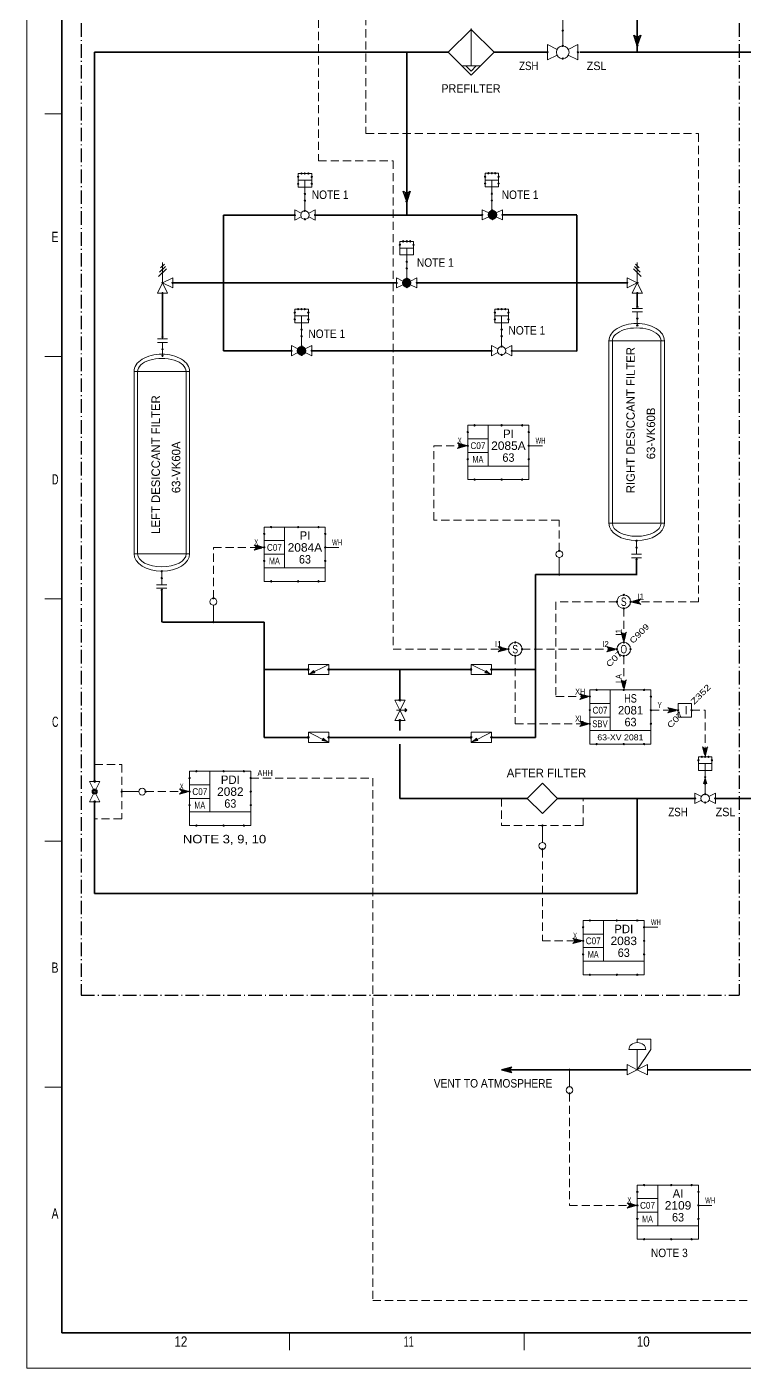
# Model space of a CAD drawing. Header units: millimetres. Extents: x 0 to 841, y 0 to 594.
# Drawn here: x 0 to 211.5, y 0 to 395.5 of the extents above; entities that cross this region are included whole.
import ezdxf
from ezdxf.enums import TextEntityAlignment as Align

# ---------------------------------------------------------------- set-up
doc = ezdxf.new("R2010")
doc.units = ezdxf.units.MM
doc.header["$LTSCALE"] = 0.8
doc.header["$PDMODE"] = 32
doc.header["$PDSIZE"] = 0.4
doc.linetypes.add('DOT_DASHED', pattern=[7.7, 5, -1.2, 0.3, -1.2])
doc.linetypes.add('MEDIUM_DASHED', pattern=[4.5, 3, -1.5])
for name, color, linetype, lineweight in [('1', 7, 'Continuous', 13), ('12', 7, 'Continuous', 13), ('15', 7, 'Continuous', 13), ('16', 7, 'Continuous', 13), ('30', 7, 'Continuous', 25), ('34', 7, 'Continuous', 25), ('40', 7, 'Continuous', 35), ('46', 7, 'MEDIUM_DASHED', 13), ('47', 7, 'Continuous', 13), ('48', 7, 'Continuous', 13), ('50', 7, 'Continuous', 13), ('9', 7, 'Continuous', 13)]:
    doc.layers.add(name, color=color, linetype=linetype, lineweight=lineweight)
doc.layers.add('45', color=7, linetype='Continuous')

msp = doc.modelspace()

# ---------------------------------------------------------------- linework, layer by layer
at = {"layer": '1'}
for p, q in [((10.3331, 369.7992), (5.3213, 369.7992)), ((10.3331, 298.3181), (5.3213, 298.3181)), ((10.3331, 226.8378), (5.3213, 226.8378)), ((10.3331, 155.3567), (5.3213, 155.3567)), ((10.3331, 82.8693), (5.3213, 82.8693)), ((77.4913, 10.3819), (77.4913, 5.348)), ((146.6543, 10.3819), (146.6543, 5.348))]:
    msp.add_line(p, q, dxfattribs=at)
at = {"layer": '1', "lineweight": 25}
msp.add_line((10.3331, 10.3819), (10.3331, 156.3638), dxfattribs=at)
at = {"layer": '1', "lineweight": 35}
msp.add_line((648.9504, 10.3819), (10.3331, 10.3819), dxfattribs=at)
msp.add_lwpolyline([(829.263, 112.0142), (829.263, 582.2276), (10.3331, 582.2276), (10.3331, 10.3819)], dxfattribs=at)
at = {"layer": '12', "linetype": 'DOT_DASHED', "lineweight": 25}
for p, q in [((16, 452), (16, 110)), ((210, 452), (210, 110)), ((16, 110), (210, 110))]:
    msp.add_line(p, q, dxfattribs=at)
at = {"layer": '12'}
for p, q in [((136.0787, 340.3071), (138.4409, 340.3071)), ((136.0787, 340.2283), (138.4409, 340.2283)), ((136.0787, 340.1496), (138.5197, 340.1496)), ((136.1575, 340.5433), (138.3622, 340.5433)), ((136.1575, 340.4646), (138.4409, 340.4646)), ((136.1575, 340.3858), (138.4409, 340.3858)), ((136.2362, 340.7008), (138.2835, 340.7008)), ((136.2362, 340.622), (138.3622, 340.622)), ((136.315, 340.7795), (138.2047, 340.7795)), ((136.4724, 340.937), (138.126, 340.937)), ((136.5512, 341.0157), (137.9685, 341.0157)), ((136.6299, 341.0945), (137.8898, 341.0945)), ((136.8661, 341.1732), (137.6535, 341.1732)), ((137.0236, 340.8583), (138.2047, 340.8583)), ((137.1024, 341.252), (137.1024, 338.8898)), ((137.1811, 341.252), (137.1811, 338.8898)), ((137.2598, 341.252), (137.2598, 338.8898)), ((137.3386, 341.252), (137.3386, 338.8898)), ((137.4173, 341.252), (137.4173, 338.8898)), ((137.4961, 341.252), (137.4961, 338.8898)), ((137.5748, 341.252), (137.5748, 338.8898)), ((137.6535, 341.1732), (137.6535, 338.8898)), ((137.7323, 341.1732), (137.7323, 338.9685)), ((137.811, 341.1732), (137.811, 338.9685)), ((137.8898, 341.0945), (137.8898, 339.0472)), ((137.9685, 341.0157), (137.9685, 339.126)), ((138.0472, 340.937), (138.0472, 339.2047)), ((138.126, 340.937), (138.126, 339.2835)), ((136.0787, 339.9921), (138.4409, 339.9921)), ((136.0787, 339.9134), (138.4409, 339.9134)), ((136.0787, 339.8346), (138.5197, 339.8346)), ((136.0913, 340.0709), (138.4913, 340.0709)), ((136.1575, 339.7559), (138.4409, 339.7559)), ((136.1575, 339.6772), (138.4409, 339.6772)), ((136.2362, 339.5984), (138.3622, 339.5984)), ((136.2362, 339.5197), (138.3622, 339.5197)), ((136.2362, 339.4409), (138.2835, 339.4409)), ((136.3937, 339.3622), (138.2835, 339.3622)), ((136.3937, 339.2835), (138.2047, 339.2835)), ((136.4724, 339.2047), (138.126, 339.2047)), ((136.6299, 339.126), (138.0472, 339.126)), ((136.7087, 339.0472), (137.8898, 339.0472)), ((136.8661, 338.9685), (137.811, 338.9685)), ((110.8661, 320.4724), (113.0709, 320.4724)), ((110.8661, 320.3937), (113.1496, 320.3937)), ((110.9449, 320.6299), (112.9921, 320.6299)), ((110.9449, 320.5512), (113.0709, 320.5512)), ((111.0236, 320.7087), (112.9134, 320.7087)), ((111.1811, 320.8661), (112.8346, 320.8661)), ((111.2598, 320.9449), (112.6772, 320.9449)), ((111.3386, 321.0236), (112.5984, 321.0236)), ((111.5748, 321.1024), (112.3622, 321.1024)), ((111.7323, 320.7874), (112.9134, 320.7874)), ((111.811, 321.1811), (111.811, 318.8189)), ((111.8898, 321.1811), (111.8898, 318.8189)), ((111.9685, 321.1811), (111.9685, 318.8189)), ((112.0472, 321.1811), (112.0472, 318.8189)), ((112.126, 321.1811), (112.126, 318.8189)), ((112.2047, 321.1811), (112.2047, 318.8189)), ((112.2835, 321.1811), (112.2835, 318.8189)), ((112.3622, 321.1024), (112.3622, 318.8189)), ((112.4409, 321.1024), (112.4409, 318.8976)), ((112.5197, 321.1024), (112.5197, 318.8976)), ((112.5984, 321.0236), (112.5984, 318.9764)), ((112.6772, 320.9449), (112.6772, 319.0551)), ((112.7559, 320.8661), (112.7559, 319.1339)), ((112.8346, 320.8661), (112.8346, 319.2126)), ((110.7874, 320.2362), (113.1496, 320.2362)), ((110.7874, 320.1575), (113.1496, 320.1575)), ((110.7874, 320.0787), (113.2283, 320.0787)), ((110.7874, 319.9213), (113.1496, 319.9213)), ((110.7874, 319.8425), (113.1496, 319.8425)), ((110.7874, 319.7638), (113.2283, 319.7638)), ((110.8, 320), (113.2, 320)), ((110.8661, 320.315), (113.1496, 320.315)), ((110.8661, 319.685), (113.1496, 319.685)), ((110.8661, 319.6063), (113.1496, 319.6063)), ((110.9449, 319.5276), (113.0709, 319.5276)), ((110.9449, 319.4488), (113.0709, 319.4488)), ((110.9449, 319.3701), (112.9921, 319.3701)), ((111.1024, 319.2913), (112.9921, 319.2913)), ((111.1024, 319.2126), (112.9134, 319.2126)), ((111.1811, 319.1339), (112.8346, 319.1339)), ((111.3386, 319.0551), (112.7559, 319.0551)), ((111.4173, 318.9764), (112.5984, 318.9764)), ((111.5748, 318.8976), (112.5197, 318.8976)), ((79.9213, 300.6299), (81.9685, 300.6299)), ((80, 300.7087), (81.8898, 300.7087)), ((80.1575, 300.8661), (81.811, 300.8661)), ((80.2362, 300.9449), (81.6535, 300.9449)), ((80.315, 301.0236), (81.5748, 301.0236)), ((80.5512, 301.1024), (81.3386, 301.1024)), ((80.7087, 300.7874), (81.8898, 300.7874)), ((80.7874, 301.1811), (80.7874, 298.8189)), ((80.8661, 301.1811), (80.8661, 298.8189)), ((80.9449, 301.1811), (80.9449, 298.8189)), ((81.0236, 301.1811), (81.0236, 298.8189)), ((81.1024, 301.1811), (81.1024, 298.8189)), ((81.1811, 301.1811), (81.1811, 298.8189)), ((81.2598, 301.1811), (81.2598, 298.8189)), ((81.3386, 301.1024), (81.3386, 298.8189)), ((81.4173, 301.1024), (81.4173, 298.8976)), ((81.4961, 301.1024), (81.4961, 298.8976)), ((81.5748, 301.0236), (81.5748, 298.9764)), ((81.6535, 300.9449), (81.6535, 299.0551)), ((81.7323, 300.8661), (81.7323, 299.1339)), ((81.811, 300.8661), (81.811, 299.2126)), ((79.7638, 300.2362), (82.126, 300.2362)), ((79.7638, 300.1575), (82.126, 300.1575)), ((79.7638, 300.0787), (82.2047, 300.0787)), ((79.7638, 299.9213), (82.126, 299.9213)), ((79.7638, 299.8425), (82.126, 299.8425)), ((79.7638, 299.7638), (82.2047, 299.7638)), ((79.7764, 300), (82.1764, 300)), ((79.8425, 300.4724), (82.0472, 300.4724)), ((79.8425, 300.3937), (82.126, 300.3937)), ((79.8425, 300.315), (82.126, 300.315)), ((79.8425, 299.685), (82.126, 299.685)), ((79.8425, 299.6063), (82.126, 299.6063)), ((79.9213, 300.5512), (82.0472, 300.5512)), ((79.9213, 299.5276), (82.0472, 299.5276)), ((79.9213, 299.4488), (82.0472, 299.4488)), ((79.9213, 299.3701), (81.9685, 299.3701)), ((80.0787, 299.2913), (81.9685, 299.2913)), ((80.0787, 299.2126), (81.8898, 299.2126)), ((80.1575, 299.1339), (81.811, 299.1339)), ((80.315, 299.0551), (81.7323, 299.0551)), ((80.3937, 298.9764), (81.5748, 298.9764)), ((80.5512, 298.8976), (81.4961, 298.8976))]:
    msp.add_line(p, q, dxfattribs=at)
for points in [[(0, 594), (841, 594), (841, 0), (0, 0)], [(152, 172.5), (147.5, 168), (152, 163.5), (156.5, 168)]]:
    msp.add_lwpolyline(points, close=True, dxfattribs=at)
for points in [[(137.0236, 340.8583), (136.3937, 340.8583), (136.2362, 340.7008), (136.1575, 340.4646), (136.0787, 340.2283), (136.0787, 340.0709), (136.0787, 339.9134), (136.1575, 339.6772), (136.315, 339.3622), (136.5512, 339.126), (136.7087, 339.0472), (136.9449, 338.8898), (137.3386, 338.8898), (137.5748, 338.8898), (137.7323, 338.9685), (137.8898, 339.0472), (138.126, 339.2047), (138.3622, 339.5984), (138.4409, 339.9134), (138.5197, 340.0709), (138.4409, 340.3858), (138.3622, 340.622), (138.0472, 341.0157), (137.7323, 341.1732), (137.3386, 341.252), (137.0236, 341.252), (136.7874, 341.1732), (136.5512, 341.0157), (136.3937, 340.8583)], [(136.7874, 341.1732), (136.7874, 338.9685), (137.0236, 338.8898), (137.0236, 341.252), (136.9449, 341.1732), (136.9449, 338.8898), (136.8661, 338.9685), (136.8661, 341.1732), (136.7087, 341.0945), (136.7087, 339.0472), (136.6299, 339.126), (136.6299, 341.0157), (136.5512, 340.937), (136.5512, 339.126), (136.4724, 339.2835), (136.4724, 340.937), (136.3937, 340.7795), (136.3937, 339.2835), (136.315, 339.5197), (136.315, 340.7008), (136.2362, 340.5433), (136.2362, 339.5197), (136.1575, 339.6772), (136.1575, 340.4646)], [(111.7323, 320.7874), (111.1024, 320.7874), (110.9449, 320.6299), (110.8661, 320.3937), (110.7874, 320.1575), (110.7874, 320), (110.7874, 319.8425), (110.8661, 319.6063), (111.0236, 319.2913), (111.2598, 319.0551), (111.4173, 318.9764), (111.6535, 318.8189), (112.0472, 318.8189), (112.2835, 318.8189), (112.4409, 318.8976), (112.5984, 318.9764), (112.8346, 319.1339), (113.0709, 319.5276), (113.1496, 319.8425), (113.2283, 320), (113.1496, 320.315), (113.0709, 320.5512), (112.7559, 320.9449), (112.4409, 321.1024), (112.0472, 321.1811), (111.7323, 321.1811), (111.4961, 321.1024), (111.2598, 320.9449), (111.1024, 320.7874)], [(111.4961, 321.1024), (111.4961, 318.8976), (111.7323, 318.8189), (111.7323, 321.1811), (111.6535, 321.1024), (111.6535, 318.8189), (111.5748, 318.8976), (111.5748, 321.1024), (111.4173, 321.0236), (111.4173, 318.9764), (111.3386, 319.0551), (111.3386, 320.9449), (111.2598, 320.8661), (111.2598, 319.0551), (111.1811, 319.2126), (111.1811, 320.8661), (111.1024, 320.7087), (111.1024, 319.2126), (111.0236, 319.4488), (111.0236, 320.6299), (110.9449, 320.4724), (110.9449, 319.4488), (110.8661, 319.6063), (110.8661, 320.3937)], [(80.7087, 300.7874), (80.0787, 300.7874), (79.9213, 300.6299), (79.8425, 300.3937), (79.7638, 300.1575), (79.7638, 300), (79.7638, 299.8425), (79.8425, 299.6063), (80, 299.2913), (80.2362, 299.0551), (80.3937, 298.9764), (80.6299, 298.8189), (81.0236, 298.8189), (81.2598, 298.8189), (81.4173, 298.8976), (81.5748, 298.9764), (81.811, 299.1339), (82.0472, 299.5276), (82.126, 299.8425), (82.2047, 300), (82.126, 300.315), (82.0472, 300.5512), (81.7323, 300.9449), (81.4173, 301.1024), (81.0236, 301.1811), (80.7087, 301.1811), (80.4724, 301.1024), (80.2362, 300.9449), (80.0787, 300.7874)], [(80.4724, 301.1024), (80.4724, 298.8976), (80.7087, 298.8189), (80.7087, 301.1811), (80.6299, 301.1024), (80.6299, 298.8189), (80.5512, 298.8976), (80.5512, 301.1024), (80.3937, 301.0236), (80.3937, 298.9764), (80.315, 299.0551), (80.315, 300.9449), (80.2362, 300.8661), (80.2362, 299.0551), (80.1575, 299.2126), (80.1575, 300.8661), (80.0787, 300.7087), (80.0787, 299.2126), (80, 299.4488), (80, 300.6299), (79.9213, 300.4724), (79.9213, 299.4488), (79.8425, 299.6063), (79.8425, 300.3937)], [(177.5, 94), (182.5, 94), (180, 94), (180, 88), (177, 89.5), (177, 86.5), (183, 89.5), (183, 86.5), (180, 88), (184, 94), (184, 97), (180, 97), (180, 96)]]:
    msp.add_lwpolyline(points, dxfattribs=at)
msp.add_ellipse((180, 94), major_axis=(2.5, 0), ratio=0.8, start_param=6.28318531, end_param=9.42477796, dxfattribs=at)
at = {"layer": '15'}
for points in [[(171.6157, 249.1197), (188, 249.1197), (188, 302.8795), (171.6157, 302.8795), (171.6157, 249.1197), (172.6402, 249.1197), (172.6402, 302.8795), (186.9756, 302.8795), (186.9756, 249.1197)], [(31.6157, 240.1197), (48, 240.1197), (48, 293.8795), (31.6157, 293.8795), (31.6157, 240.1197), (32.6402, 240.1197), (32.6402, 293.8795), (46.9756, 293.8795), (46.9756, 240.1197)]]:
    msp.add_lwpolyline(points, dxfattribs=at)
for centre, major_axis, ratio, start_param, end_param in [((179.8077, 302.8827), (-8.192, 0), 0.625, 4.71238898, 6.28318531), ((179.8077, 302.8827), (-7.1735, 0), 0.536267, 3.14159265, 6.28318531), ((179.8077, 302.8827), (-8.192, 0), 0.625, 3.14159265, 4.71238898), ((39.8077, 293.8827), (-8.192, 0), 0.625, 4.71238898, 6.28318531), ((39.8077, 293.8827), (-7.1735, 0), 0.536267, 3.14159265, 6.28318531), ((39.8077, 293.8827), (-8.192, 0), 0.625, 3.14159265, 4.71238898), ((179.8077, 249.1197), (-8.192, 0), 0.625, 6.28318531, 7.85398163), ((179.8077, 249.1197), (-7.1735, 0), 0.536267, 6.28318531, 9.42477796), ((179.8077, 249.1197), (-8.192, 0), 0.625, 1.57079633, 3.14159265), ((39.8077, 240.1197), (-8.192, 0), 0.625, 6.28318531, 7.85398163), ((39.8077, 240.1197), (-7.1735, 0), 0.536267, 6.28318531, 9.42477796), ((39.8077, 240.1197), (-8.192, 0), 0.625, 1.57079633, 3.14159265)]:
    msp.add_ellipse(centre, major_axis=major_axis, ratio=ratio, start_param=start_param, end_param=end_param, dxfattribs=at)
at = {"layer": '16'}
for p, q in [((178.5, 312.4661), (181.5, 312.4661)), ((38.5, 303.4661), (41.5, 303.4661)), ((178.2756, 238.9661), (181.2756, 238.9661)), ((38.2756, 229.9661), (41.2756, 229.9661))]:
    msp.add_line(p, q, dxfattribs=at)
for points in [[(180, 307.4661), (180, 311.4661), (178.5, 311.4661), (181.5, 311.4661)], [(40, 298.4661), (40, 302.4661), (38.5, 302.4661), (41.5, 302.4661)], [(179.7756, 243.9661), (179.7756, 239.9661), (178.2756, 239.9661), (181.2756, 239.9661)], [(39.7756, 234.9661), (39.7756, 230.9661), (38.2756, 230.9661), (41.2756, 230.9661)]]:
    msp.add_lwpolyline(points, dxfattribs=at)
for p in [(180, 312.9661), (180, 309.4661), (180, 307.4661), (40, 303.9661), (40, 300.4661), (40, 298.4661), (179.7756, 243.9661), (179.7756, 241.9661), (179.7756, 238.4661), (39.7756, 234.9661), (39.7756, 232.9661), (39.7756, 229.4661)]:
    msp.add_point(p, dxfattribs=at)
at = {"layer": '30'}
for p, q in [((180, 391.5), (180, 392)), ((180, 391), (180, 390.5)), ((112, 345.5), (112, 346)), ((112, 345), (112, 344.5))]:
    msp.add_line(p, q, dxfattribs=at)
for points in [[(180, 390), (179, 393), (180, 392.5), (181, 393)], [(179.5, 392.5), (180, 391), (180.5, 392.5), (180, 392)], [(112, 344), (111, 347), (112, 346.5), (113, 347)], [(111.5, 346.5), (112, 345), (112.5, 346.5), (112, 346)]]:
    msp.add_lwpolyline(points, close=True, dxfattribs=at)
for p in [(180, 392.5), (180, 390), (112, 346.5), (112, 344)]:
    msp.add_point(p, dxfattribs=at)
at = {"layer": '34'}
for points in [[(140, 88), (143, 87.2), (142.2, 88), (143, 88.8)], [(140.4, 88), (142.6, 87.4), (142, 88), (142.6, 88.6)], [(140.8, 88), (142.2, 87.6), (141.8, 88), (142.2, 88.4)], [(141.2, 88), (141.8, 87.8), (141.6, 88), (141.8, 88.2)]]:
    msp.add_lwpolyline(points, close=True, dxfattribs=at)
at = {"layer": '40'}
for p, q in [((180, 466), (180, 392.5)), ((20, 388), (112, 388)), ((20, 173), (20, 388)), ((112, 388), (112, 346.5)), ((124.2512, 388), (112, 388)), ((153.5, 388), (137.7512, 388)), ((163, 388), (180, 388)), ((180, 390), (180, 388)), ((180, 388), (281, 388)), ((112, 344), (112, 340)), ((79, 340), (58, 340)), ((140.2913, 340.0709), (162.2047, 340.0709)), ((40, 303.9661), (40, 317)), ((58, 320), (43, 320)), ((109, 320), (58, 320)), ((115, 320), (162.2047, 320)), ((162.2047, 320), (177, 320)), ((180, 312.9661), (180, 317)), ((58, 300), (78, 300)), ((84, 300), (137, 300)), ((143, 300), (162.2047, 299.8425)), ((179.7756, 238.4661), (179.7756, 234)), ((39.7756, 229.4661), (39.7756, 220)), ((40, 220), (70, 220)), ((70, 186), (70, 206)), ((110, 206), (110, 197)), ((137, 206), (150, 206)), ((150, 186), (150, 206)), ((110, 191), (110, 188)), ((83, 186), (70, 186)), ((89, 186), (131, 186)), ((137, 186), (150, 186)), ((110, 184), (110, 168)), ((20, 140), (20, 167)), ((110, 168), (147.5, 168)), ((203, 168), (213.5, 168)), ((257, 88), (183, 88))]:
    msp.add_line(p, q, dxfattribs=at)
at = {"layer": '40', "lineweight": 13}
for p, q in [((131, 395), (131, 384)), ((128.2835, 384.0157), (133.7165, 384.0157)), ((131.0394, 382.4409), (129.4646, 384.0157)), ((131.0394, 382.4409), (132.4567, 384.0157)), ((83, 204.5), (89, 207.5)), ((84.6039, 205.7276), (84.9441, 205.0472)), ((137, 204.5), (131, 207.5)), ((135.3961, 205.7276), (135.0559, 205.0472)), ((112, 194), (109, 194)), ((89, 184.5), (83, 187.5)), ((131, 184.5), (137, 187.5)), ((87.3961, 185.7276), (87.0559, 185.0472)), ((132.6039, 185.7276), (132.9441, 185.0472))]:
    msp.add_line(p, q, dxfattribs=at)
for points in [[(131, 394.7512), (124.2512, 388), (131, 381.2512), (137.7512, 388)], [(89, 207.5), (83, 207.5), (83, 204.5), (89, 204.5)], [(84.6039, 205.7276), (83.8945, 204.9472), (84.9441, 205.0472), (84.3417, 205.1709)], [(131, 207.5), (137, 207.5), (137, 204.5), (131, 204.5)], [(135.3961, 205.7276), (136.1055, 204.9472), (135.0559, 205.0472), (135.6583, 205.1709)], [(110, 194), (108.5, 197), (111.5, 197), (108.5, 191), (111.5, 191)], [(112, 194), (111.5, 193.5), (111.5, 194.5)], [(111.5937, 193.7559), (111.5937, 194.2567), (111.8441, 194.0063)], [(83, 187.5), (89, 187.5), (89, 184.5), (83, 184.5)], [(137, 187.5), (131, 187.5), (131, 184.5), (137, 184.5)], [(87.3961, 185.7276), (88.1055, 184.9472), (87.0559, 185.0472), (87.6583, 185.1709)], [(132.6039, 185.7276), (131.8945, 184.9472), (132.9441, 185.0472), (132.3417, 185.1709)]]:
    msp.add_lwpolyline(points, close=True, dxfattribs=at)
at = {"layer": '40'}
for points in [[(58, 340), (58, 320), (58, 300)], [(85, 340), (112, 340), (134.2913, 340)], [(162.2047, 299.8425), (162.2047, 320), (162.2047, 340)], [(180, 234), (150, 234), (150, 206)], [(70, 220), (70, 206), (83, 206)], [(89, 206), (110, 206), (131, 206)], [(20, 140), (180, 140), (180, 168)], [(197, 168), (180, 168), (156.5, 168)], [(177, 88), (160, 88), (140, 88)]]:
    msp.add_lwpolyline(points, dxfattribs=at)
at = {"layer": '40', "lineweight": 13}
for points in [[(19.6638, 170.6701), (18.5, 173), (21.5, 173), (20.3354, 170.6701)], [(19.6638, 169.3283), (18.5, 167), (21.5, 167), (20.3354, 169.3283)]]:
    msp.add_lwpolyline(points, dxfattribs=at)
for radius in [0.7496, 0.5102, 0.2693]:
    msp.add_circle((20, 170), radius, dxfattribs=at)
for centre, start, end in [((79.1349, 211.2136), 299.92941, 314.90931), ((140.8651, 211.2136), 225.09069, 240.07059), ((86.0518, 197.3798), 98.22078, 113.20068), ((133.9482, 197.3798), 66.79932, 81.77922), ((85.9482, 177.3798), 66.79932, 81.77922), ((92.8651, 191.2136), 225.09069, 240.07059), ((127.1349, 191.2136), 299.92941, 314.90931), ((134.0518, 177.3798), 98.22078, 113.20068)]:
    msp.add_arc(centre, 7.7467, start, end, dxfattribs=at)
at = {"layer": '40'}
for p in [(83, 206), (89, 206), (131, 206), (137, 206), (110, 197), (110, 191), (83, 186), (89, 186), (131, 186), (137, 186), (20, 173), (20, 167)]:
    msp.add_point(p, dxfattribs=at)
at = {"layer": '46', "linetype": 'Continuous'}
for p, q in [((148, 272), (152, 272)), ((88, 242), (92, 242)), ((182, 130), (186, 130)), ((198, 48), (202, 48))]:
    msp.add_line(p, q, dxfattribs=at)
at = {"layer": '46'}
for p, q in [((176, 224), (176, 214)), ((176, 210), (176, 200))]:
    msp.add_line(p, q, dxfattribs=at)
for points in [[(100, 420), (100, 364), (198, 364), (198, 226), (178, 226), (181, 225.2), (180.2, 226), (181, 226.8), (178, 226)], [(86, 412), (86, 356), (108, 356), (108, 212), (142, 212)], [(157, 241), (157, 250), (120, 250), (120, 272), (130, 272)], [(55, 227), (55, 242), (70, 242)], [(174, 226), (156, 226), (156, 198), (166, 198), (163, 198.8), (163.8, 198), (163, 197.2), (166, 198)], [(144, 210), (144, 190), (166, 190), (163, 190.8), (163.8, 190), (163, 189.2), (166, 190)], [(146, 212), (174, 212), (171, 212.8), (171.8, 212), (171, 211.2), (174, 212)], [(184, 194), (192, 194), (189, 194.8), (189.8, 194), (189, 193.2), (192, 194)], [(196, 194), (200, 194), (200, 180.2496), (200.8, 183.2496), (200, 182.4496), (199.2, 183.2496), (200, 180.2496)], [(20, 178), (28, 178), (28, 162), (20, 162)], [(35, 170), (48, 170), (45, 170.8), (45.8, 170), (45, 169.2), (48, 170)], [(66, 174), (102, 174), (102, 20), (358, 20), (355, 20.8), (355.8, 20), (355, 19.2), (358, 20)], [(140, 168), (140, 160), (164, 160), (164, 168)], [(152, 153), (152, 126), (164, 126), (161, 126.8), (161.8, 126), (161, 125.2), (164, 126)], [(160, 81), (160, 48), (180, 48)]]:
    msp.add_lwpolyline(points, dxfattribs=at)
for points in [[(130, 272), (127, 272.8), (127.8, 272), (127, 271.2)], [(129.6, 272), (127.4, 272.6), (128, 272), (127.4, 271.4)], [(129.2, 272), (127.8, 272.4), (128.2, 272), (127.8, 271.6)], [(128.8, 272), (128.2, 272.2), (128.4, 272), (128.2, 271.8)], [(70, 242), (67, 242.8), (67.8, 242), (67, 241.2)], [(69.6, 242), (67.4, 242.6), (68, 242), (67.4, 241.4)], [(69.2, 242), (67.8, 242.4), (68.2, 242), (67.8, 241.6)], [(68.8, 242), (68.2, 242.2), (68.4, 242), (68.2, 241.8)], [(178.4, 226), (180.6, 225.4), (180, 226), (180.6, 226.6)], [(178.8, 226), (180.2, 225.6), (179.8, 226), (180.2, 226.4)], [(179.2, 226), (179.8, 225.8), (179.6, 226), (179.8, 226.2)], [(176, 214), (176.8, 217), (176, 216.2), (175.2, 217)], [(176, 214.4), (176.6, 216.6), (176, 216), (175.4, 216.6)], [(176, 214.8), (176.4, 216.2), (176, 215.8), (175.6, 216.2)], [(176, 215.2), (176.2, 215.8), (176, 215.6), (175.8, 215.8)], [(142, 212), (139, 212.8), (139.8, 212), (139, 211.2)], [(141.6, 212), (139.4, 212.6), (140, 212), (139.4, 211.4)], [(141.2, 212), (139.8, 212.4), (140.2, 212), (139.8, 211.6)], [(140.8, 212), (140.2, 212.2), (140.4, 212), (140.2, 211.8)], [(173.6, 212), (171.4, 212.6), (172, 212), (171.4, 211.4)], [(173.2, 212), (171.8, 212.4), (172.2, 212), (171.8, 211.6)], [(172.8, 212), (172.2, 212.2), (172.4, 212), (172.2, 211.8)], [(176, 200), (176.8, 203), (176, 202.2), (175.2, 203)], [(176, 200.4), (176.6, 202.6), (176, 202), (175.4, 202.6)], [(176, 200.8), (176.4, 202.2), (176, 201.8), (175.6, 202.2)], [(176, 201.2), (176.2, 201.8), (176, 201.6), (175.8, 201.8)], [(165.6, 198), (163.4, 198.6), (164, 198), (163.4, 197.4)], [(165.2, 198), (163.8, 198.4), (164.2, 198), (163.8, 197.6)], [(164.8, 198), (164.2, 198.2), (164.4, 198), (164.2, 197.8)], [(191.6, 194), (189.4, 194.6), (190, 194), (189.4, 193.4)], [(191.2, 194), (189.8, 194.4), (190.2, 194), (189.8, 193.6)], [(190.8, 194), (190.2, 194.2), (190.4, 194), (190.2, 193.8)], [(165.6, 190), (163.4, 190.6), (164, 190), (163.4, 189.4)], [(165.2, 190), (163.8, 190.4), (164.2, 190), (163.8, 189.6)], [(164.8, 190), (164.2, 190.2), (164.4, 190), (164.2, 189.8)], [(200, 180.6496), (200.6, 182.8496), (200, 182.2496), (199.4, 182.8496)], [(200, 181.0496), (200.4, 182.4496), (200, 182.0496), (199.6, 182.4496)], [(200, 181.4496), (200.2, 182.0496), (200, 181.8496), (199.8, 182.0496)], [(47.6, 170), (45.4, 170.6), (46, 170), (45.4, 169.4)], [(47.2, 170), (45.8, 170.4), (46.2, 170), (45.8, 169.6)], [(46.8, 170), (46.2, 170.2), (46.4, 170), (46.2, 169.8)], [(163.6, 126), (161.4, 126.6), (162, 126), (161.4, 125.4)], [(163.2, 126), (161.8, 126.4), (162.2, 126), (161.8, 125.6)], [(162.8, 126), (162.2, 126.2), (162.4, 126), (162.2, 125.8)], [(180, 48), (177, 48.8), (177.8, 48), (177, 47.2)], [(179.6, 48), (177.4, 48.6), (178, 48), (177.4, 47.4)], [(179.2, 48), (177.8, 48.4), (178.2, 48), (177.8, 47.6)], [(178.8, 48), (178.2, 48.2), (178.4, 48), (178.2, 47.8)]]:
    msp.add_lwpolyline(points, close=True, dxfattribs=at)
at = {"layer": '47'}
for p, q in [((153.5, 390.2496), (153.5, 385.7504)), ((153.5, 390.2496), (156.3465, 388.8268)), ((159.6535, 388.8268), (162.5, 390.2496)), ((162.5, 390.2496), (162.5, 385.7504)), ((153.5, 385.7504), (156.3465, 387.1732)), ((162.5, 385.7504), (159.6535, 387.1732)), ((79, 341.5), (79, 338.5)), ((79, 341.5), (80.8976, 340.5512)), ((83.1024, 340.5512), (85, 341.5)), ((85, 341.5), (85, 338.5)), ((134.2913, 341.5709), (134.2913, 338.5709)), ((134.2913, 341.5709), (136.189, 340.622)), ((138.3937, 340.622), (140.2913, 341.5709)), ((140.2913, 341.5709), (140.2913, 338.5709)), ((79, 338.5), (80.8976, 339.4488)), ((85, 338.5), (83.1024, 339.4488)), ((134.2913, 338.5709), (136.189, 339.5197)), ((140.2913, 338.5709), (138.3937, 339.5197)), ((109, 321.5), (109, 318.5)), ((109, 321.5), (110.8976, 320.5512)), ((113.1024, 320.5512), (115, 321.5)), ((115, 321.5), (115, 318.5)), ((109, 318.5), (110.8976, 319.4488)), ((115, 318.5), (113.1024, 319.4488)), ((78, 301.5), (78, 298.5)), ((78, 301.5), (79.8976, 300.5512)), ((82.1024, 300.5512), (84, 301.5)), ((84, 301.5), (84, 298.5)), ((137, 301.5), (137, 298.5)), ((137, 301.5), (138.8976, 300.5512)), ((141.1024, 300.5512), (143, 301.5)), ((143, 301.5), (143, 298.5)), ((78, 298.5), (79.8976, 299.4488)), ((84, 298.5), (82.1024, 299.4488)), ((137, 298.5), (138.8976, 299.4488)), ((143, 298.5), (141.1024, 299.4488)), ((157, 234), (157, 239)), ((55, 220), (55, 225)), ((28, 170), (33, 170)), ((197, 169.5), (197, 166.5)), ((197, 169.5), (198.8976, 168.5512)), ((197, 166.5), (198.8976, 167.4488)), ((201.1024, 168.5512), (203, 169.5)), ((203, 166.5), (201.1024, 167.4488)), ((203, 169.5), (203, 166.5)), ((152, 160), (152, 155)), ((160, 88), (160, 83))]:
    msp.add_line(p, q, dxfattribs=at)
for points in [[(40, 320), (43, 321.5), (43, 318.5), (40, 320), (41.5, 317), (38.5, 317)], [(180, 320), (181.5, 317), (178.5, 317), (180, 320), (177, 318.5), (177, 321.5)]]:
    msp.add_lwpolyline(points, close=True, dxfattribs=at)
for centre, radius in [((158, 388), 1.875), ((82, 340), 1.25), ((137.2913, 340.0709), 1.25), ((112, 320), 1.25), ((81, 300), 1.25), ((140, 300), 1.25), ((157, 240), 1), ((55, 226), 1), ((34, 170), 1), ((200, 168), 1.25), ((152, 154), 1), ((160, 82), 1)]:
    msp.add_circle(centre, radius, dxfattribs=at)
for p in [(153.5, 388), (158, 389.8748), (162.5, 388), (158, 386.1252), (79, 340), (82, 341.2496), (85, 340), (134.2913, 340.0709), (137.2913, 341.3205), (140.2913, 340.0709), (82, 338.7504), (137.2913, 338.8213), (112, 321.2496), (40, 320), (40, 317), (43, 320), (109, 320), (112, 318.7504), (115, 320), (177, 320), (180, 320), (180, 317), (81, 301.2496), (140, 301.2496), (78, 300), (81, 298.7504), (84, 300), (137, 300), (140, 298.7504), (143, 300), (157, 241), (157, 234), (55, 227), (55, 220), (28, 170), (35, 170), (197, 168), (200, 169.2496), (200, 166.7504), (203, 168), (152, 160), (152, 153), (160, 88), (160, 81)]:
    msp.add_point(p, dxfattribs=at)
at = {"layer": '48'}
for p, q in [((136, 278), (136, 266)), ((130, 274), (136, 274)), ((130, 270), (136, 270)), ((76, 248), (76, 236)), ((70, 244), (76, 244)), ((70, 240), (76, 240)), ((172, 200), (172, 188)), ((166, 196), (172, 196)), ((166, 192), (172, 192)), ((54, 176), (54, 164)), ((48, 172), (54, 172)), ((48, 168), (54, 168)), ((170, 132), (170, 120)), ((164, 128), (170, 128)), ((164, 124), (170, 124)), ((186, 54), (186, 42)), ((180, 50), (186, 50)), ((180, 46), (186, 46))]:
    msp.add_line(p, q, dxfattribs=at)
for points in [[(130, 278), (148, 278), (148, 266), (130, 266)], [(70, 248), (88, 248), (88, 236), (70, 236)], [(166, 200), (184, 200), (184, 188), (166, 188)], [(192, 192), (196, 192), (196, 196), (192, 196)], [(48, 176), (66, 176), (66, 164), (48, 164)], [(164, 132), (182, 132), (182, 120), (164, 120)], [(180, 54), (198, 54), (198, 42), (180, 42)]]:
    msp.add_lwpolyline(points, close=True, dxfattribs=at)
for points in [[(130, 266), (130, 262), (148, 262), (148, 266)], [(70, 236), (70, 232), (88, 232), (88, 236)], [(166, 188), (166, 184), (184, 184), (184, 188)], [(48, 164), (48, 160), (66, 160), (66, 164)], [(164, 120), (164, 116), (182, 116), (182, 120)], [(180, 42), (180, 38), (198, 38), (198, 42)]]:
    msp.add_lwpolyline(points, dxfattribs=at)
for centre in [(176, 226), (144, 212), (176, 212)]:
    msp.add_circle(centre, 2, dxfattribs=at)
for p in [(132, 278), (140, 278), (146, 278), (130, 276), (148, 276), (130, 272), (148, 272), (130, 268), (148, 268), (132, 262), (140, 262), (146, 262), (70, 246), (72, 248), (80, 248), (86, 248), (88, 246), (70, 242), (88, 242), (70, 238), (88, 238), (72, 232), (80, 232), (86, 232), (174, 226), (176, 228), (178, 226), (176, 224), (144, 214), (176, 214), (142, 212), (144, 210), (146, 212), (174, 212), (176, 210), (178, 212), (166, 198), (168, 200), (176, 200), (182, 200), (184, 198), (166, 194), (184, 194), (192, 194), (196, 194), (166, 190), (184, 190), (168, 184), (176, 184), (182, 184), (48, 174), (50, 176), (58, 176), (64, 176), (66, 174), (48, 170), (66, 170), (48, 166), (66, 166), (50, 160), (58, 160), (64, 160), (166, 132), (174, 132), (180, 132), (164, 130), (182, 130), (164, 126), (182, 126), (164, 122), (182, 122), (166, 116), (174, 116), (180, 116), (180, 52), (182, 54), (190, 54), (196, 54), (198, 52), (180, 48), (198, 48), (180, 44), (198, 44), (182, 38), (190, 38), (196, 38)]:
    msp.add_point(p, dxfattribs=at)
at = {"layer": '50'}
for p, q in [((40.848, 324.848), (39.152, 323.152)), ((40.5661, 325.5661), (39.4339, 324.4339)), ((40, 326), (40, 320)), ((179.152, 324.848), (180.848, 323.152)), ((179.4339, 325.5661), (180.5661, 324.4339)), ((180, 326), (180, 320)), ((41.1323, 324.1323), (38.8677, 321.8677)), ((178.8677, 324.1323), (181.1323, 321.8677))]:
    msp.add_line(p, q, dxfattribs=at)
for points in [[(158, 389.8748), (158, 403.374), (155, 403.374), (155, 400.374), (161, 400.374), (161, 406.374), (155, 406.374), (155, 403.374), (161, 403.374)], [(82, 341.2496), (82, 350.2496), (80, 350.2496), (80, 348.2496), (84, 348.2496), (84, 352.2496), (80, 352.2496), (80, 350.2496), (84, 350.2496)], [(137.1047, 341.3063), (137.1047, 350.3063), (135.1047, 350.3063), (135.1047, 348.3063), (139.1047, 348.3063), (139.1047, 352.3063), (135.1047, 352.3063), (135.1047, 350.3063), (139.1047, 350.3063)], [(112, 321.2496), (112, 330.2496), (110, 330.2496), (110, 328.2496), (114, 328.2496), (114, 332.2496), (110, 332.2496), (110, 330.2496), (114, 330.2496)], [(81, 301.2496), (81, 310.2496), (79, 310.2496), (79, 308.2496), (83, 308.2496), (83, 312.2496), (79, 312.2496), (79, 310.2496), (83, 310.2496)], [(140, 301.2496), (140, 310.2496), (138, 310.2496), (138, 308.2496), (142, 308.2496), (142, 312.2496), (138, 312.2496), (138, 310.2496), (142, 310.2496)], [(200, 169.2496), (200, 178.2496), (198, 178.2496), (198, 176.2496), (202, 176.2496), (202, 180.2496), (198, 180.2496), (198, 178.2496), (202, 178.2496)], [(200, 173.685), (200.3937, 172.5039), (199.685, 172.5039), (200, 173.5276), (200.315, 172.5827), (199.8425, 172.5827), (200, 173.2913), (200.1575, 172.6614), (200, 172.6614), (200, 173.0551)]]:
    msp.add_lwpolyline(points, dxfattribs=at)
msp.add_lwpolyline([(200.0394, 173.9252), (199.5394, 172.4252), (200.5394, 172.4252)], close=True, dxfattribs=at)
for p in [(158, 394.374), (158, 389.8748), (81, 352.2496), (82, 352.2496), (83, 352.2496), (136.1047, 352.3063), (137.1047, 352.3063), (138.1047, 352.3063), (80, 351.2496), (80, 349.2496), (84, 351.2496), (84, 349.2496), (135.1047, 351.3063), (135.1047, 349.3063), (139.1047, 351.3063), (139.1047, 349.3063), (82, 346.2496), (82, 344.2496), (137.1047, 346.3063), (137.1047, 344.3063), (82, 341.2496), (137.1047, 341.3063), (111, 332.2496), (112, 332.2496), (113, 332.2496), (110, 331.2496), (114, 331.2496), (112, 326.2496), (112, 324.2496), (112, 321.2496), (40, 320), (180, 320), (80, 312.2496), (81, 312.2496), (82, 312.2496), (139, 312.2496), (140, 312.2496), (141, 312.2496), (79, 311.2496), (79, 309.2496), (83, 311.2496), (83, 309.2496), (138, 311.2496), (138, 309.2496), (142, 311.2496), (142, 309.2496), (81, 306.2496), (140, 306.2496), (81, 304.2496), (81, 301.2496), (140, 304.2496), (140, 301.2496), (198, 179.2496), (199, 180.2496), (200, 180.2496), (201, 180.2496), (202, 179.2496), (200, 174.2496), (200, 172.2496), (200, 169.2496)]:
    msp.add_point(p, dxfattribs=at)
at = {"layer": '9'}
msp.add_lwpolyline([(0, 0), (841, 0), (841, 594), (0, 594)], close=True, dxfattribs=at)

# ---------------------------------------------------------------- texts
at = {"layer": '1'}
for s, width, p in [('E', 0.75, (9.3283, 332.0449)), ('D', 0.65, (9.3283, 260.5646)), ('C', 0.65, (9.3283, 189.0835)), ('B', 0.75, (9.3283, 116.5961)), ('A', 0.75, (9.3283, 44.1087))]:
    msp.add_text(s, height=3.02, dxfattribs=dict(at, width=width)).set_placement(p, align=Align.RIGHT)
for s, width, p in [('12', 0.85, (45.4146, 6.3543)), ('11', 0.65, (112.5772, 6.3543)), ('10', 0.85, (181.7358, 6.3543))]:
    msp.add_text(s, height=3.02, dxfattribs=dict(at, width=width)).set_placement(p, align=Align.CENTER)
at = {"layer": '12'}
for s, width, p in [('PREFILTER', 0.95, (122.2205, 376.0724)), ('NOTE 1', 0.9, (84, 344.7496)), ('NOTE 1', 0.9, (140, 344.7496)), ('NOTE 1', 0.9, (115, 324.7496)), ('NOTE 1', 0.9, (83, 303.7496)), ('NOTE 1', 0.9, (142, 304.7496)), ('NOTE 3, 9, 10', 1.15, (46, 154.7496)), ('NOTE 3', 0.9, (184, 32.7496))]:
    msp.add_text(s, height=2.5, dxfattribs=dict(at, width=width)).set_placement(p)
for s, p in [('RIGHT DESICCANT FILTER', (179.2504, 258)), ('LEFT DESICCANT FILTER', (39.2504, 246)), ('63-VK60B', (185.2504, 268)), ('63-VK60A', (45.2504, 258))]:
    msp.add_text(s, height=2.5, rotation=90, dxfattribs=at).set_placement(p)
msp.add_text('AFTER FILTER', height=2.5, dxfattribs=at).set_placement((141.5, 174.2496))
at = {"layer": '40', "width": 0.9}
msp.add_text('VENT TO ATMOSPHERE', height=2.5, dxfattribs=at).set_placement((120, 82.7496))
at = {"layer": '45'}
for s, width, p in [('X', 0.6, (127.0669, 272.626)), ('WH', 0.6, (150, 272.6252)), ('X', 0.6, (67.0669, 242.626)), ('WH', 0.6, (90, 242.6252)), ('XH', 0.75, (161.6378, 198.626)), ('Y', 0.6, (186, 194.6252)), ('XL', 0.8, (161.6378, 190.626)), ('AHH', 0.8, (68, 174.6252)), ('X', 0.6, (45.0669, 170.626)), ('WH', 0.6, (184, 130.6252)), ('X', 0.6, (161.0669, 126.626)), ('X', 0.6, (177.0669, 48.626)), ('WH', 0.6, (200, 48.6252))]:
    msp.add_text(s, height=1.75, dxfattribs=dict(at, width=width)).set_placement(p)
for s, p in [('I1', (180, 226.6252)), ('I1', (138.0157, 212.626)), ('I2', (169.6378, 212.626))]:
    msp.add_text(s, height=1.75, dxfattribs=at).set_placement(p)
msp.add_text('I1', height=1.75, rotation=90, dxfattribs=at).set_placement((175.3748, 216))
at = {"layer": '45', "width": 0.85}
msp.add_text('LA', height=1.75, rotation=90, dxfattribs=at).set_placement((175.3748, 202))
at = {"layer": '50'}
for s, height, width, p in [('ZSH', 2.5, 0.85, (148, 382.7496)), ('ZSL', 2.5, 0.95, (168, 382.7496)), ('C07', 2, 0.9, (133, 271)), ('2085A', 2.5, 1.05, (141.9913, 270.7496)), ('MA', 2, 0.7, (132.9929, 267)), ('63', 2.5, 0.95, (141.9996, 267.2496)), ('C07', 2, 0.9, (73, 241)), ('2084A', 2.5, 1.05, (81.9913, 240.7496)), ('MA', 2, 0.7, (72.9929, 237)), ('63', 2.5, 0.95, (81.9996, 237.2496)), ('S', 2.5, 0.75, (176.0004, 224.7496)), ('S', 2.5, 0.75, (144.0004, 210.7496)), ('O', 2.5, 0.75, (176.0004, 210.7496)), ('HS', 2.5, 0.8, (177.9909, 196.2496)), ('C07', 2, 0.9, (169, 193)), ('I', 2.5, 0.9, (194.4134, 192.7496)), ('SBV', 2, 0.85, (168.9933, 189)), ('63', 2.5, 0.95, (177.9996, 189.2496)), ('63-XV 2081', 1.75, 1.1, (175, 185.1252)), ('C07', 2, 0.9, (51, 169)), ('2082', 2.5, 1.05, (60, 168.7496)), ('MA', 2, 0.7, (50.9929, 165)), ('63', 2.5, 0.95, (59.9996, 165.2496)), ('ZSH', 2.5, 0.85, (192, 162.7496)), ('ZSL', 2.5, 0.95, (206, 162.7496)), ('C07', 2, 0.9, (167, 125)), ('2083', 2.5, 1.05, (176, 124.7496)), ('MA', 2, 0.7, (166.9929, 121)), ('63', 2.5, 0.95, (175.9996, 121.2496)), ('C07', 2, 0.9, (183, 47)), ('2109', 2.5, 1.05, (192, 46.7496)), ('MA', 2, 0.7, (182.9929, 43)), ('63', 2.5, 0.95, (191.9996, 43.2496))]:
    msp.add_text(s, height=height, dxfattribs=dict(at, width=width)).set_placement(p, align=Align.CENTER)
for s, p in [('PI', (141.9996, 274.2496)), ('PI', (81.9996, 244.2496)), ('2081', (178, 192.7496)), ('PDI', (60, 172.2496)), ('PDI', (176, 128.2496)), ('AI', (191.9996, 50.2496))]:
    msp.add_text(s, height=2.5, dxfattribs=at).set_placement(p, align=Align.CENTER)
for s, width, p in [('C909', 1.25, (178.7402, 213.5024)), ('Z352', 1.35, (196.7402, 195.5024))]:
    msp.add_text(s, height=1.75, rotation=45, dxfattribs=dict(at, width=width)).set_placement(p)
at = {"layer": '50', "width": 1.3}
for p in [(175.7345, 210.4975), (193.7345, 192.4975)]:
    msp.add_text('C07', height=1.75, rotation=45, dxfattribs=at).set_placement(p, align=Align.RIGHT)

doc.saveas('drawing.dxf')
